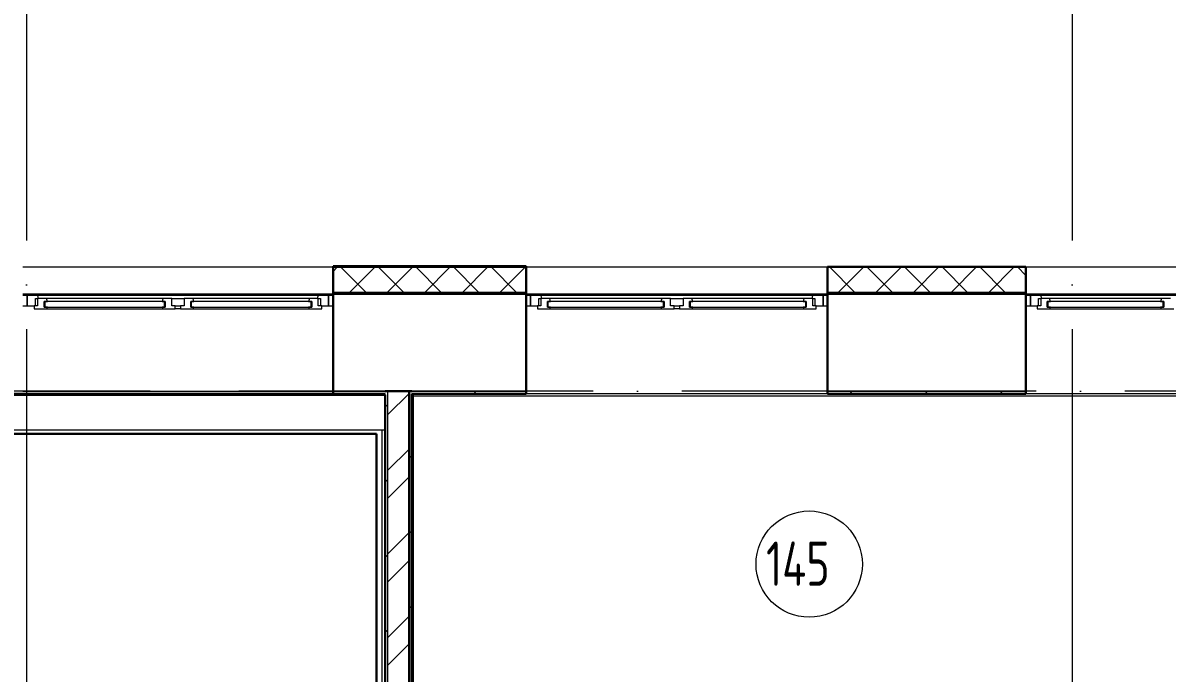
# Model space of a CAD drawing. Header units: millimetres. Extents: x -495897 to 1376592, y -28539 to 470976.
# Drawn here: x -47282 to -40826, y 385664 to 389335 of the extents above; entities that cross this region are included whole.
import ezdxf

# ---------------------------------------------------------------- set-up
doc = ezdxf.new("R2010")
doc.units = ezdxf.units.MM
doc.linetypes.add('ADSK_Линия сетки', pattern=[25, 20, -2.5, 0, -2.5])
for name, color, linetype, lineweight in [('_ Окна', 7, 'Continuous', 9), ('RC-Линии_связи-Адресные', 5, 'Continuous', 30), ('Марки помещений', 252, 'Continuous', 20), ('Ограждение', 252, 'Continuous', 9), ('Окна', 252, 'Continuous', 9), ('Оси', 252, 'Continuous', 9), ('Стены внутренние', 7, 'Continuous', 18), ('Стены наружные', 7, 'Continuous', 18), ('Стены штриховка', 7, 'Continuous', 9)]:
    doc.layers.add(name, color=color, linetype=linetype, lineweight=lineweight)
doc.styles.add('GOST Common_3', font='', dxfattribs={"height": 3.5})
doc.styles.get('GOST Common_3').set_extended_font_data('GOST 2.304 type A')

# ---------------------------------------------------------------- blocks, each defined once
blk = doc.blocks.new('1 этаж')
at = {"layer": '_ Окна', "color": 251, "true_color": 0x636466}
for p, q in [((-46500.8, 27396.3), (-46525.8, 27396.3)), ((-46500.8, 27338.3), (-46500.8, 27396.3)), ((-44775.8, 27396.3), (-44800.8, 27396.3)), ((-44800.8, 27396.3), (-44800.8, 27338.3)), ((-43660.8, 27396.3), (-43685.8, 27396.3)), ((-43660.8, 27338.3), (-43660.8, 27396.3)), ((-41985.8, 27396.3), (-42010.8, 27396.3)), ((-42010.8, 27396.3), (-42010.8, 27338.3)), ((-40840.8, 27396.3), (-40865.8, 27396.3)), ((-40840.8, 27338.3), (-40840.8, 27396.3)), ((-46525.8, 27338.3), (-46500.8, 27338.3)), ((-46402.8, 27362.3), (-46405.8, 27362.3)), ((-46405.8, 27362.3), (-46405.8, 27330.3)), ((-46405.8, 27330.3), (-46402.8, 27330.3)), ((-45725.8, 27362.3), (-46402.8, 27362.3)), ((-46402.8, 27362.3), (-46402.8, 27330.3)), ((-46402.8, 27330.3), (-46402.8, 27362.3)), ((-46402.8, 27330.3), (-45725.8, 27330.3)), ((-45725.8, 27330.3), (-45725.8, 27362.3)), ((-45725.8, 27362.3), (-45725.8, 27330.3)), ((-45722.8, 27362.3), (-45725.8, 27362.3)), ((-45725.8, 27330.3), (-45722.8, 27330.3)), ((-45722.8, 27330.3), (-45722.8, 27362.3)), ((-45575.8, 27362.3), (-45578.8, 27362.3)), ((-45578.8, 27362.3), (-45578.8, 27330.3)), ((-45578.8, 27330.3), (-45575.8, 27330.3)), ((-44898.8, 27362.3), (-45575.8, 27362.3)), ((-45575.8, 27362.3), (-45575.8, 27330.3)), ((-45575.8, 27330.3), (-45575.8, 27362.3)), ((-45575.8, 27330.3), (-44898.8, 27330.3)), ((-44898.8, 27330.3), (-44898.8, 27362.3)), ((-44898.8, 27362.3), (-44898.8, 27330.3)), ((-44895.8, 27362.3), (-44898.8, 27362.3)), ((-44898.8, 27330.3), (-44895.8, 27330.3)), ((-44895.8, 27330.3), (-44895.8, 27362.3)), ((-44800.8, 27338.3), (-44775.8, 27338.3)), ((-43685.8, 27338.3), (-43660.8, 27338.3)), ((-43562.8, 27362.3), (-43565.8, 27362.3)), ((-43565.8, 27362.3), (-43565.8, 27330.3)), ((-43565.8, 27330.3), (-43562.8, 27330.3)), ((-42910.8, 27362.3), (-43562.8, 27362.3)), ((-43562.8, 27362.3), (-43562.8, 27330.3)), ((-43562.8, 27330.3), (-43562.8, 27362.3)), ((-43562.8, 27330.3), (-42910.8, 27330.3)), ((-42910.8, 27330.3), (-42910.8, 27362.3)), ((-42910.8, 27362.3), (-42910.8, 27330.3)), ((-42907.8, 27362.3), (-42910.8, 27362.3)), ((-42910.8, 27330.3), (-42907.8, 27330.3)), ((-42907.8, 27330.3), (-42907.8, 27362.3)), ((-42760.8, 27362.3), (-42763.8, 27362.3)), ((-42763.8, 27362.3), (-42763.8, 27330.3)), ((-42763.8, 27330.3), (-42760.8, 27330.3)), ((-42108.8, 27362.3), (-42760.8, 27362.3)), ((-42760.8, 27362.3), (-42760.8, 27330.3)), ((-42760.8, 27330.3), (-42760.8, 27362.3)), ((-42760.8, 27330.3), (-42108.8, 27330.3)), ((-42108.8, 27330.3), (-42108.8, 27362.3)), ((-42108.8, 27362.3), (-42108.8, 27330.3)), ((-42105.8, 27362.3), (-42108.8, 27362.3)), ((-42108.8, 27330.3), (-42105.8, 27330.3)), ((-42105.8, 27330.3), (-42105.8, 27362.3)), ((-42010.8, 27338.3), (-41985.8, 27338.3)), ((-40865.8, 27338.3), (-40840.8, 27338.3)), ((-40742.8, 27362.3), (-40745.8, 27362.3)), ((-40745.8, 27362.3), (-40745.8, 27330.3)), ((-40745.8, 27330.3), (-40742.8, 27330.3)), ((-40090.8, 27362.3), (-40742.8, 27362.3)), ((-40742.8, 27362.3), (-40742.8, 27330.3)), ((-40742.8, 27330.3), (-40742.8, 27362.3)), ((-40742.8, 27330.3), (-40090.8, 27330.3)), ((-40090.8, 27330.3), (-40090.8, 27362.3)), ((-40090.8, 27362.3), (-40090.8, 27330.3)), ((-40087.8, 27362.3), (-40090.8, 27362.3)), ((-40090.8, 27330.3), (-40087.8, 27330.3)), ((-40087.8, 27330.3), (-40087.8, 27362.3))]:
    blk.add_line(p, q, dxfattribs=at)
at = {"layer": '_ Окна', "color": 251, "lineweight": 18, "true_color": 0x636466}
for p, q in [((-46441.4, 27396.3), (-46500.8, 27396.3)), ((-46500.8, 27396.3), (-46500.8, 27338.3)), ((-46454.8, 27338.3), (-46454.8, 27379.3)), ((-46454.8, 27379.3), (-46442.8, 27379.3)), ((-46442.8, 27379.3), (-46442.8, 27338.3)), ((-46392.4, 27379.3), (-46442.8, 27379.3)), ((-46436.8, 27379.3), (-46441.4, 27396.3)), ((-46387.8, 27362.3), (-46392.4, 27379.3)), ((-45736.2, 27379.3), (-45740.8, 27362.3)), ((-45685.8, 27379.3), (-45736.2, 27379.3)), ((-45685.8, 27338.3), (-45685.8, 27379.3)), ((-45615.8, 27379.3), (-45615.8, 27338.3)), ((-45565.4, 27379.3), (-45615.8, 27379.3)), ((-45560.8, 27362.3), (-45565.4, 27379.3)), ((-44909.2, 27379.3), (-44913.8, 27362.3)), ((-44858.8, 27379.3), (-44909.2, 27379.3)), ((-44860.2, 27396.3), (-44864.8, 27379.3)), ((-44800.8, 27396.3), (-44860.2, 27396.3)), ((-44858.8, 27338.3), (-44858.8, 27379.3)), ((-44858.8, 27379.3), (-44846.8, 27379.3)), ((-44846.8, 27379.3), (-44846.8, 27338.3)), ((-44800.8, 27338.3), (-44800.8, 27396.3)), ((-43601.4, 27396.3), (-43660.8, 27396.3)), ((-43660.8, 27396.3), (-43660.8, 27338.3)), ((-43614.8, 27338.3), (-43614.8, 27379.3)), ((-43614.8, 27379.3), (-43602.8, 27379.3)), ((-43602.8, 27379.3), (-43602.8, 27338.3)), ((-43552.4, 27379.3), (-43602.8, 27379.3)), ((-43596.8, 27379.3), (-43601.4, 27396.3)), ((-43547.8, 27362.3), (-43552.4, 27379.3)), ((-42921.2, 27379.3), (-42925.8, 27362.3)), ((-42870.8, 27379.3), (-42921.2, 27379.3)), ((-42870.8, 27338.3), (-42870.8, 27379.3)), ((-42800.8, 27379.3), (-42800.8, 27338.3)), ((-42750.4, 27379.3), (-42800.8, 27379.3)), ((-42745.8, 27362.3), (-42750.4, 27379.3)), ((-42119.2, 27379.3), (-42123.8, 27362.3)), ((-42068.8, 27379.3), (-42119.2, 27379.3)), ((-42070.2, 27396.3), (-42074.8, 27379.3)), ((-42010.8, 27396.3), (-42070.2, 27396.3)), ((-42068.8, 27338.3), (-42068.8, 27379.3)), ((-42068.8, 27379.3), (-42056.8, 27379.3)), ((-42056.8, 27379.3), (-42056.8, 27338.3)), ((-42010.8, 27338.3), (-42010.8, 27396.3)), ((-40781.4, 27396.3), (-40840.8, 27396.3)), ((-40840.8, 27396.3), (-40840.8, 27338.3)), ((-40794.8, 27338.3), (-40794.8, 27379.3)), ((-40794.8, 27379.3), (-40782.8, 27379.3)), ((-40782.8, 27379.3), (-40782.8, 27338.3)), ((-40732.4, 27379.3), (-40782.8, 27379.3)), ((-40776.8, 27379.3), (-40781.4, 27396.3)), ((-40727.8, 27362.3), (-40732.4, 27379.3)), ((-40101.2, 27379.3), (-40105.8, 27362.3)), ((-40050.8, 27379.3), (-40101.2, 27379.3)), ((-46500.8, 27338.3), (-46462.8, 27338.3)), ((-46442.8, 27338.3), (-46462.8, 27338.3)), ((-46462.8, 27338.3), (-46462.8, 27321.3)), ((-46462.8, 27321.3), (-46406.8, 27321.3)), ((-46406.8, 27321.3), (-46405.8, 27322.3)), ((-46405.8, 27330.3), (-46405.8, 27362.3)), ((-46405.8, 27362.3), (-46387.8, 27362.3)), ((-46387.8, 27330.3), (-46405.8, 27330.3)), ((-46405.8, 27322.3), (-46404.8, 27321.3)), ((-46404.8, 27321.3), (-46390.2, 27321.3)), ((-46390.2, 27321.3), (-46387.8, 27330.3)), ((-45740.8, 27362.3), (-45722.8, 27362.3)), ((-45722.8, 27330.3), (-45740.8, 27330.3)), ((-45740.8, 27330.3), (-45738.4, 27321.3)), ((-45738.4, 27321.3), (-45723.8, 27321.3)), ((-45723.8, 27321.3), (-45722.8, 27322.3)), ((-45722.8, 27362.3), (-45722.8, 27330.3)), ((-45722.8, 27322.3), (-45721.8, 27321.3)), ((-45721.8, 27321.3), (-45665.8, 27321.3)), ((-45665.8, 27338.3), (-45685.8, 27338.3)), ((-45665.8, 27321.3), (-45665.8, 27338.3)), ((-45615.8, 27338.3), (-45635.8, 27338.3)), ((-45635.8, 27338.3), (-45635.8, 27321.3)), ((-45635.8, 27321.3), (-45579.8, 27321.3)), ((-45579.8, 27321.3), (-45578.8, 27322.3)), ((-45578.8, 27330.3), (-45578.8, 27362.3)), ((-45578.8, 27362.3), (-45560.8, 27362.3)), ((-45560.8, 27330.3), (-45578.8, 27330.3)), ((-45578.8, 27322.3), (-45577.8, 27321.3)), ((-45577.8, 27321.3), (-45563.2, 27321.3)), ((-45563.2, 27321.3), (-45560.8, 27330.3)), ((-44913.8, 27362.3), (-44895.8, 27362.3)), ((-44895.8, 27330.3), (-44913.8, 27330.3)), ((-44913.8, 27330.3), (-44911.4, 27321.3)), ((-44911.4, 27321.3), (-44896.8, 27321.3)), ((-44896.8, 27321.3), (-44895.8, 27322.3)), ((-44895.8, 27362.3), (-44895.8, 27330.3)), ((-44895.8, 27322.3), (-44894.8, 27321.3)), ((-44894.8, 27321.3), (-44838.8, 27321.3)), ((-44838.8, 27338.3), (-44858.8, 27338.3)), ((-44838.8, 27321.3), (-44838.8, 27338.3)), ((-44838.8, 27338.3), (-44800.8, 27338.3)), ((-43660.8, 27338.3), (-43622.8, 27338.3)), ((-43602.8, 27338.3), (-43622.8, 27338.3)), ((-43622.8, 27338.3), (-43622.8, 27321.3)), ((-43622.8, 27321.3), (-43566.8, 27321.3)), ((-43566.8, 27321.3), (-43565.8, 27322.3)), ((-43565.8, 27330.3), (-43565.8, 27362.3)), ((-43565.8, 27362.3), (-43547.8, 27362.3)), ((-43547.8, 27330.3), (-43565.8, 27330.3)), ((-43565.8, 27322.3), (-43564.8, 27321.3)), ((-43564.8, 27321.3), (-43550.2, 27321.3)), ((-43550.2, 27321.3), (-43547.8, 27330.3)), ((-42925.8, 27362.3), (-42907.8, 27362.3)), ((-42907.8, 27330.3), (-42925.8, 27330.3)), ((-42925.8, 27330.3), (-42923.4, 27321.3)), ((-42923.4, 27321.3), (-42908.8, 27321.3)), ((-42908.8, 27321.3), (-42907.8, 27322.3)), ((-42907.8, 27362.3), (-42907.8, 27330.3)), ((-42907.8, 27322.3), (-42906.8, 27321.3)), ((-42906.8, 27321.3), (-42850.8, 27321.3)), ((-42850.8, 27338.3), (-42870.8, 27338.3)), ((-42850.8, 27321.3), (-42850.8, 27338.3)), ((-42800.8, 27338.3), (-42820.8, 27338.3)), ((-42820.8, 27338.3), (-42820.8, 27321.3)), ((-42820.8, 27321.3), (-42764.8, 27321.3)), ((-42764.8, 27321.3), (-42763.8, 27322.3)), ((-42763.8, 27330.3), (-42763.8, 27362.3)), ((-42763.8, 27362.3), (-42745.8, 27362.3)), ((-42745.8, 27330.3), (-42763.8, 27330.3)), ((-42763.8, 27322.3), (-42762.8, 27321.3)), ((-42762.8, 27321.3), (-42748.2, 27321.3)), ((-42748.2, 27321.3), (-42745.8, 27330.3)), ((-42123.8, 27362.3), (-42105.8, 27362.3)), ((-42105.8, 27330.3), (-42123.8, 27330.3)), ((-42123.8, 27330.3), (-42121.4, 27321.3)), ((-42121.4, 27321.3), (-42106.8, 27321.3)), ((-42106.8, 27321.3), (-42105.8, 27322.3)), ((-42105.8, 27362.3), (-42105.8, 27330.3)), ((-42105.8, 27322.3), (-42104.8, 27321.3)), ((-42104.8, 27321.3), (-42048.8, 27321.3)), ((-42048.8, 27338.3), (-42068.8, 27338.3)), ((-42048.8, 27321.3), (-42048.8, 27338.3)), ((-42048.8, 27338.3), (-42010.8, 27338.3)), ((-40840.8, 27338.3), (-40802.8, 27338.3)), ((-40782.8, 27338.3), (-40802.8, 27338.3)), ((-40802.8, 27338.3), (-40802.8, 27321.3)), ((-40802.8, 27321.3), (-40746.8, 27321.3)), ((-40746.8, 27321.3), (-40745.8, 27322.3)), ((-40745.8, 27330.3), (-40745.8, 27362.3)), ((-40745.8, 27362.3), (-40727.8, 27362.3)), ((-40727.8, 27330.3), (-40745.8, 27330.3)), ((-40745.8, 27322.3), (-40744.8, 27321.3)), ((-40744.8, 27321.3), (-40730.2, 27321.3)), ((-40730.2, 27321.3), (-40727.8, 27330.3)), ((-40105.8, 27362.3), (-40087.8, 27362.3)), ((-40087.8, 27330.3), (-40105.8, 27330.3)), ((-40105.8, 27330.3), (-40103.4, 27321.3)), ((-40103.4, 27321.3), (-40088.8, 27321.3)), ((-40088.8, 27321.3), (-40087.8, 27322.3)), ((-40087.8, 27362.3), (-40087.8, 27330.3)), ((-40087.8, 27322.3), (-40086.8, 27321.3)), ((-40086.8, 27321.3), (-40030.8, 27321.3))]:
    blk.add_line(p, q, dxfattribs=at)
at = {"layer": 'Марки помещений', "color": 251, "true_color": 0x636466}
blk.add_circle((-42088.9, 25880.5), 300, dxfattribs=at)
at = {"layer": 'Ограждение', "color": 251, "true_color": 0x636466}
for p, q in [((-46525.8, 26856.3), (-44775.8, 26856.3)), ((-44330.8, 26841.3), (-44320.8, 26831.3)), ((-44320.8, 26831.3), (-39090.8, 26831.3)), ((-44320.8, 24801.3), (-44320.8, 26831.3)), ((-44480.8, 26636.3), (-53210.8, 26636.3)), ((-44500.8, 26636.3), (-44500.8, 22821.3))]:
    blk.add_line(p, q, dxfattribs=at)
at = {"layer": 'Окна', "color": 251, "true_color": 0x636466}
for p, q in [((-44860.2, 27396.3), (-46441.4, 27396.3)), ((-45736.2, 27379.3), (-46392.4, 27379.3)), ((-45685.8, 27379.3), (-45615.8, 27379.3)), ((-44909.2, 27379.3), (-45565.4, 27379.3)), ((-42070.2, 27396.3), (-43601.4, 27396.3)), ((-42921.2, 27379.3), (-43552.4, 27379.3)), ((-42870.8, 27379.3), (-42800.8, 27379.3)), ((-42119.2, 27379.3), (-42750.4, 27379.3)), ((-39250.2, 27396.3), (-40781.4, 27396.3)), ((-40101.2, 27379.3), (-40732.4, 27379.3)), ((-46406.8, 27321.3), (-46404.8, 27321.3)), ((-46390.2, 27321.3), (-45738.4, 27321.3)), ((-45723.8, 27321.3), (-45721.8, 27321.3)), ((-45665.8, 27338.3), (-45635.8, 27338.3)), ((-45635.8, 27321.3), (-45665.8, 27321.3)), ((-45579.8, 27321.3), (-45577.8, 27321.3)), ((-45563.2, 27321.3), (-44911.4, 27321.3)), ((-44896.8, 27321.3), (-44894.8, 27321.3)), ((-43566.8, 27321.3), (-43564.8, 27321.3)), ((-43550.2, 27321.3), (-42923.4, 27321.3)), ((-42908.8, 27321.3), (-42906.8, 27321.3)), ((-42850.8, 27338.3), (-42820.8, 27338.3)), ((-42820.8, 27321.3), (-42850.8, 27321.3)), ((-42764.8, 27321.3), (-42762.8, 27321.3)), ((-42748.2, 27321.3), (-42121.4, 27321.3)), ((-42106.8, 27321.3), (-42104.8, 27321.3)), ((-40746.8, 27321.3), (-40744.8, 27321.3)), ((-40730.2, 27321.3), (-40103.4, 27321.3)), ((-40088.8, 27321.3), (-40086.8, 27321.3))]:
    blk.add_line(p, q, dxfattribs=at)
at = {"layer": 'Оси', "color": 251, "linetype": 'ADSK_Линия сетки', "ltscale": 100, "true_color": 0x636466}
for p, q in [((-46505.8, 32206.9), (-46505.8, 10956.3)), ((-40605.8, 32206.9), (-40605.8, 10956.3)), ((-805.8, 26856.3), (-72528.1, 26856.3))]:
    blk.add_line(p, q, dxfattribs=at)
at = {"layer": 'Стены внутренние', "color": 251, "true_color": 0x636466}
for p, q in [((-46525.8, 27558.3), (-44775.8, 27558.3)), ((-43685.8, 27558.3), (-41985.8, 27558.3)), ((-40865.8, 27558.3), (-39165.8, 27558.3)), ((-46525.8, 27406.3), (-44775.8, 27406.3)), ((-43685.8, 27406.3), (-41985.8, 27406.3)), ((-40865.8, 27406.3), (-39165.8, 27406.3)), ((-44775.8, 26856.3), (-44480.8, 26856.3)), ((-44330.8, 26856.3), (-43685.8, 26856.3)), ((-41985.8, 26856.3), (-40865.8, 26856.3))]:
    blk.add_line(p, q, dxfattribs=at)
at = {"layer": 'Стены внутренние', "color": 251, "lineweight": 30, "true_color": 0x636466}
for p, q in [((-43685.8, 27558.3), (-44775.8, 27558.3)), ((-44775.8, 27558.3), (-44775.8, 27416.3)), ((-43685.8, 27416.3), (-43685.8, 27558.3)), ((-40865.8, 27558.3), (-41985.8, 27558.3)), ((-41985.8, 27558.3), (-41985.8, 27416.3)), ((-40865.8, 27416.3), (-40865.8, 27558.3)), ((-43685.8, 27406.3), (-44775.8, 27406.3)), ((-44775.8, 27406.3), (-44775.8, 26856.3)), ((-43685.8, 26856.3), (-43685.8, 27406.3)), ((-40865.8, 27406.3), (-41985.8, 27406.3)), ((-41985.8, 27406.3), (-41985.8, 26856.3)), ((-40865.8, 26856.3), (-40865.8, 27406.3)), ((-44480.8, 26856.3), (-44465.8, 26856.3))]:
    blk.add_line(p, q, dxfattribs=at)
at = {"layer": 'Стены внутренние', "color": 251, "linetype": 'Continuous', "lineweight": 9, "true_color": 0x636466}
for p, q in [((-44773.8, 27535), (-44752.5, 27556.3)), ((-44590.9, 27416.3), (-44730.9, 27556.3)), ((-44680.4, 27416.3), (-44540.4, 27556.3)), ((-44378.7, 27416.3), (-44518.7, 27556.3)), ((-44468.2, 27416.3), (-44328.2, 27556.3)), ((-44166.6, 27416.3), (-44306.6, 27556.3)), ((-44256.1, 27416.3), (-44116.1, 27556.3)), ((-43954.5, 27416.3), (-44094.5, 27556.3)), ((-44044, 27416.3), (-43904, 27556.3)), ((-44038.1, 27556.3), (-44039.3, 27558.3)), ((-43742.3, 27416.3), (-43882.3, 27556.3)), ((-43831.8, 27416.3), (-43691.8, 27556.3)), ((-41833.1, 27416.3), (-41973.1, 27556.3)), ((-41922.7, 27416.3), (-41782.7, 27556.3)), ((-41621, 27416.3), (-41761, 27556.3)), ((-41710.5, 27416.3), (-41570.5, 27556.3)), ((-41408.9, 27416.3), (-41548.9, 27556.3)), ((-41498.4, 27416.3), (-41358.4, 27556.3)), ((-41196.7, 27416.3), (-41336.7, 27556.3)), ((-41286.3, 27416.3), (-41146.3, 27556.3)), ((-40984.6, 27416.3), (-41124.6, 27556.3)), ((-41074.1, 27416.3), (-40934.1, 27556.3)), ((-40867.8, 27511.6), (-40912.5, 27556.3)), ((-44773.8, 27458.3), (-44775.8, 27454.9))]:
    blk.add_line(p, q, dxfattribs=at)
at = {"layer": 'Стены наружные', "color": 251, "lineweight": 30, "true_color": 0x636466}
for p, q in [((-43685.8, 27563.3), (-44775.8, 27563.3)), ((-44775.8, 27563.3), (-44775.8, 27558.3)), ((-44775.8, 27558.3), (-43685.8, 27558.3)), ((-43685.8, 27558.3), (-43685.8, 27563.3)), ((-44775.8, 27416.3), (-44775.8, 27406.3)), ((-43685.8, 27406.3), (-43685.8, 27416.3)), ((-41985.8, 27416.3), (-41985.8, 27406.3)), ((-40865.8, 27406.3), (-40865.8, 27416.3)), ((-44480.8, 26841.3), (-53210.8, 26841.3)), ((-53210.8, 26836.3), (-44480.8, 26836.3)), ((-44775.8, 26856.3), (-44775.8, 26841.3)), ((-44465.8, 26856.3), (-44480.8, 26856.3)), ((-44480.8, 26836.3), (-44480.8, 22821.3)), ((-44330.8, 26856.3), (-44465.8, 26856.3)), ((-44345.8, 24776.3), (-44345.8, 26856.3)), ((-44330.8, 24791.3), (-44330.8, 26841.3)), ((-44330.8, 26841.3), (-43685.8, 26841.3)), ((-43685.8, 26841.3), (-43685.8, 26856.3)), ((-41985.8, 26856.3), (-41985.8, 26841.3)), ((-41985.8, 26841.3), (-40865.8, 26841.3)), ((-40865.8, 26841.3), (-40865.8, 26856.3))]:
    blk.add_line(p, q, dxfattribs=at)
at = {"layer": 'Стены наружные', "color": 251, "linetype": 'Continuous', "lineweight": 9, "true_color": 0x636466}
for p, q in [((-44039.3, 27558.3), (-44042.2, 27563.3)), ((-44465.8, 26724.3), (-44345.8, 26844.3)), ((-43982.6, 26841.3), (-43967.6, 26856.3)), ((-41861.3, 26841.3), (-41846.3, 26856.3)), ((-41437, 26841.3), (-41422, 26856.3)), ((-41012.7, 26841.3), (-40997.7, 26856.3)), ((-44480.8, 26767.3), (-44465.8, 26782.3)), ((-44465.8, 26410), (-44345.8, 26530)), ((-44345.8, 26478.1), (-44330.8, 26493.1)), ((-44480.8, 26343.1), (-44465.8, 26358.1)), ((-44465.8, 26252.9), (-44345.8, 26372.9)), ((-44465.8, 25938.6), (-44345.8, 26058.6)), ((-44345.8, 26053.8), (-44330.8, 26068.8)), ((-44480.8, 25918.8), (-44465.8, 25933.8)), ((-44465.8, 25781.4), (-44345.8, 25901.4)), ((-44345.8, 25629.5), (-44330.8, 25644.5)), ((-44465.8, 25467.1), (-44345.8, 25587.1)), ((-44480.8, 25494.5), (-44465.8, 25509.5)), ((-44465.8, 25309.9), (-44345.8, 25429.9))]:
    blk.add_line(p, q, dxfattribs=at)
at = {"layer": 'Стены наружные', "color": 251, "true_color": 0x636466}
for p, q in [((-41985.8, 26841.3), (-43685.8, 26841.3)), ((-39165.8, 26841.3), (-40865.8, 26841.3))]:
    blk.add_line(p, q, dxfattribs=at)
at = {"layer": 'Стены штриховка', "color": 251, "true_color": 0x636466}
for p, q in [((-43687.8, 27556.3), (-44773.8, 27556.3)), ((-44773.8, 27416.3), (-44773.8, 27556.3)), ((-43687.8, 27556.3), (-43687.8, 27416.3)), ((-40867.8, 27556.3), (-41983.8, 27556.3)), ((-41983.8, 27416.3), (-41983.8, 27556.3)), ((-40867.8, 27556.3), (-40867.8, 27416.3)), ((-44775.8, 27416.3), (-43685.8, 27416.3)), ((-41985.8, 27416.3), (-40865.8, 27416.3)), ((-44480.8, 26856.3), (-44775.8, 26856.3)), ((-44480.8, 26836.3), (-44480.8, 26841.3)), ((-44465.8, 22821.3), (-44465.8, 26856.3))]:
    blk.add_line(p, q, dxfattribs=at)
at = {"layer": 'Марки помещений', "color": 251, "true_color": 0x636466, "style": 'GOST Common_3', "width": 0.9}
blk.add_text('145', height=250, dxfattribs=at).set_placement((-42332.4, 25758.2))

msp = doc.modelspace()

# ---------------------------------------------------------------- linework, layer by layer
at = {"layer": 'RC-Линии_связи-Адресные'}
for p, q in [((-45286.587, 387014.282), (-49573.021, 387014.282)), ((-45286.586, 382981.865), (-45286.587, 387014.282))]:
    msp.add_line(p, q, dxfattribs=at)

# ---------------------------------------------------------------- block references
msp.add_blockref('1 этаж', (-756.474, 360398.765))

doc.saveas('drawing.dxf')
